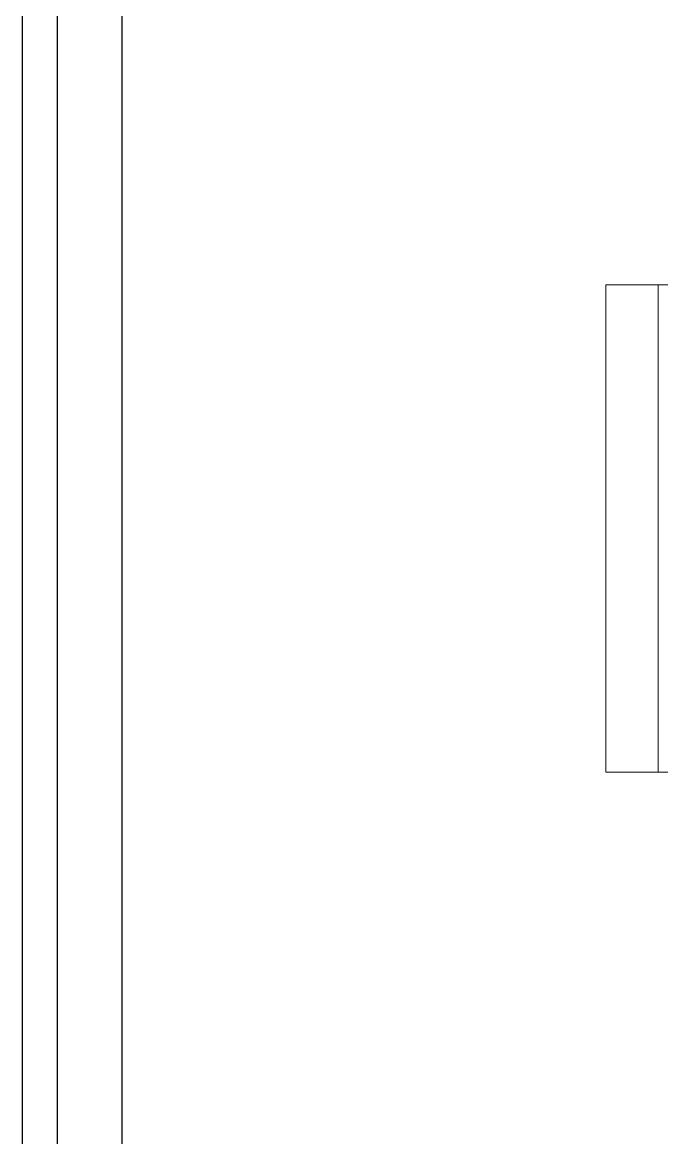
# Model space of a CAD drawing. Header units: millimetres. Extents: x 37984 to 70752, y 14140 to 37584.
# Drawn here: x 39563.17 to 39581.53, y 28281.9 to 28313.94 of the extents above; entities that cross this region are included whole.
import ezdxf

# ---------------------------------------------------------------- set-up
doc = ezdxf.new("R2010")
doc.units = ezdxf.units.MM
doc.set_wipeout_variables(frame=1)
doc.layers.add('! NO PLOT !', color=7, linetype='Continuous', true_color=0xff75dd, plot=False)
doc.layers.add('000-PI-Oprema', color=30, linetype='Continuous', lineweight=5)
doc.layers.add('002-PI-Kabelska kanalica', color=150, linetype='Continuous')

# ---------------------------------------------------------------- blocks, each defined once
blk = doc.blocks.new('*U528')
at = {"layer": '002-PI-Kabelska kanalica'}
blk.add_line((-20, -100), (-20, 120), dxfattribs=at)
blk = doc.blocks.new('8606.000_montažna')
at = {"layer": '! NO PLOT !'}
blk.add_line((51182.395, 38449.418), (51182.395, 36559.418), dxfattribs=at)
blk = doc.blocks.new('spojnica')
at = {"layer": '! NO PLOT !', "transparency": 33554687}
blk.add_line((44768.495, 28811.504), (44768.495, 26919.404), dxfattribs=at)
blk = doc.blocks.new('TE-18-2 - 48290501')
blk.add_wipeout([(46994.751, 28609.66), (47001.664, 28609.66), (47001.664, 28635.027), (47015.664, 28635.027), (47015.664, 28609.66), (47022.577, 28609.66), (47022.577, 28595.455), (47015.664, 28595.455), (47015.664, 28592.163), (47001.664, 28592.163), (47001.664, 28595.455), (46994.751, 28595.455)]).dxf.layer = '000-PI-Oprema'
at = {"layer": '000-PI-Oprema'}
for p, q in [((47001.664, 28595.455), (47001.664, 28592.163)), ((47015.664, 28592.163), (47015.664, 28595.455)), ((47001.664, 28593.663), (47015.664, 28593.663)), ((47001.664, 28593.663), (47001.664, 28593.663)), ((47015.664, 28593.663), (47015.664, 28593.663)), ((47001.664, 28592.163), (47001.664, 28592.163)), ((47001.664, 28592.163), (47015.664, 28592.163)), ((47015.664, 28592.163), (47015.664, 28592.163))]:
    blk.add_line(p, q, dxfattribs=at)

msp = doc.modelspace()

# ---------------------------------------------------------------- block references
at = {"rotation": 180}
msp.add_blockref('*U528', (39544.172, 28339.404), dxfattribs=at)
at = {"layer": '000-PI-Oprema'}
for name, p in [('8606.000_montažna', (-11619.223, -9740.014)), ('spojnica', (-5202.464, -100))]:
    msp.add_blockref(name, p, dxfattribs=at)

# ---------------------------------------------------------------- next in the draw order: block references
at = {"layer": '000-PI-Oprema', "rotation": 270}
msp.add_blockref('TE-18-2 - 48290501', (10987.771, 75308.068), dxfattribs=at)

doc.saveas('drawing.dxf')
